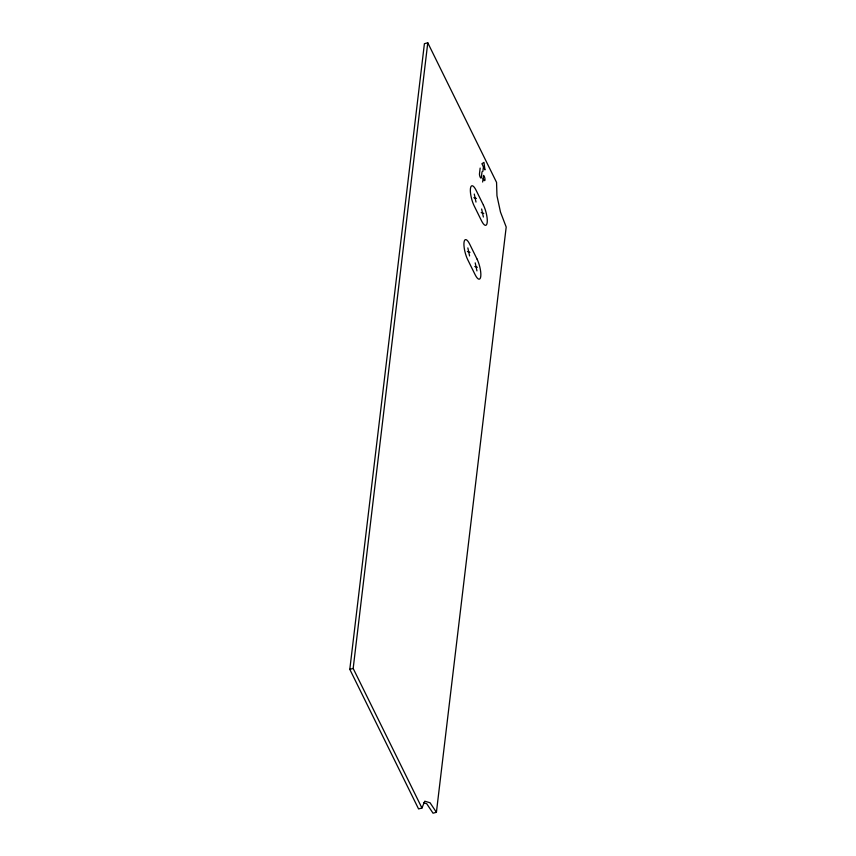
<?xml version="1.0" encoding="UTF-8"?>
<svg xmlns="http://www.w3.org/2000/svg" width="856" height="856" viewBox="0 0 856 856"><rect width="100%" height="100%" fill="white"/><g stroke="black" fill="none" stroke-linecap="round" stroke-linejoin="round"><path stroke-width="1.28" d="M436.41 812.301L430.065 802.768L424.769 801.205L421.944 808.032L418.573 808.931L349.804 669.349L424.405 43.699L427.775 42.8L496.555 182.381L496.962 195.756L500.493 212.106L506.196 227.043L436.41 812.301L433.04 813.2L426.684 803.677L423.517 802.735M421.944 808.032L353.175 668.45L427.775 42.8M480.163 168.065L479.478 173.768A2.515 0.706 75 0 0 480.216 177.203A2.515 0.706 75 0 0 481.329 177.534L482.014 171.821M482.891 171.371L483.437 166.802L484.956 169.884L483.961 162.394L481.917 163.721L483.33 166.588M482.645 182.028L483.522 175.405L484.164 176.186A2.803 0.792 75 0 1 484.988 180.017A2.803 0.792 75 0 1 483.747 179.642L483.191 178.53M349.804 669.349L353.175 668.45M473.839 197.672L476.428 198.442M481.2 212.63L483.8 213.401M467.408 251.546L470.008 252.306M474.78 266.494L477.37 267.265M481.639 209.003L483.362 217.017M474.267 194.055L476 202.07M475.208 262.867L476.942 270.892M467.847 247.919L469.58 255.933M483.437 205.162L476.064 190.203A12.733 3.595 75 0 0 470.447 188.545A12.733 3.595 75 0 0 474.192 205.911L481.564 220.869A12.733 3.595 75 0 0 487.192 222.528A12.733 3.595 75 0 0 483.437 205.162M477.017 259.026L469.644 244.067A12.733 3.595 75 0 0 464.016 242.409A12.733 3.595 75 0 0 467.772 259.785L475.144 274.733A12.733 3.595 75 0 0 480.762 276.392A12.733 3.595 75 0 0 477.017 259.026"/></g></svg>
